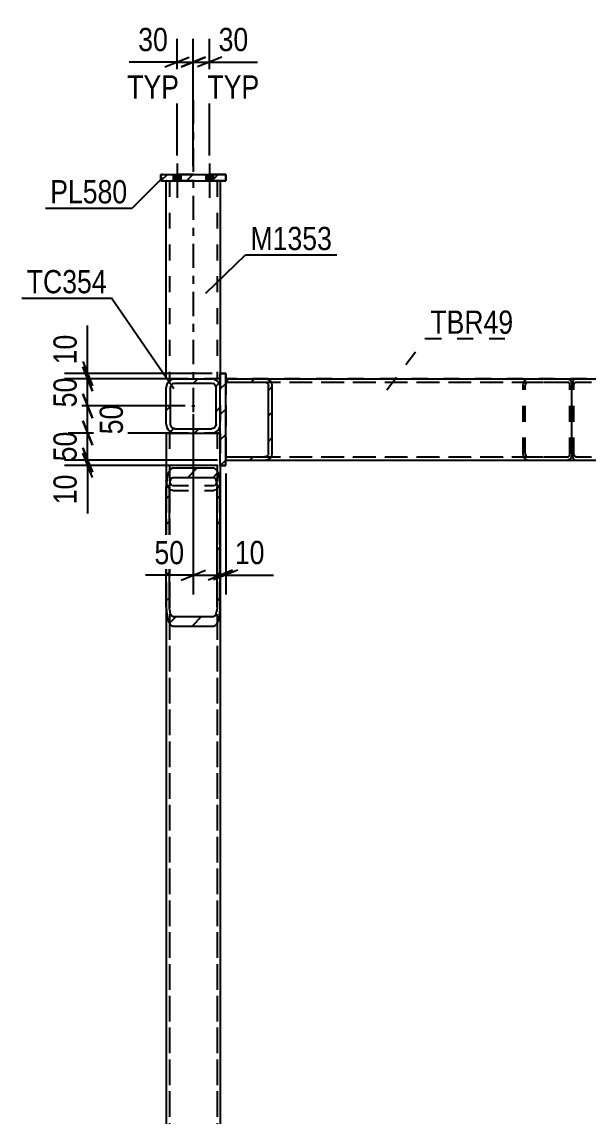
# Model space of a CAD drawing. Header units: millimetres. Extents: x -857 to 332, y -866 to -25.
# Drawn here: x 100.4 to 170.2, y -292.6 to -157.7 of the extents above; entities that cross this region are included whole.
import ezdxf

# ---------------------------------------------------------------- set-up
doc = ezdxf.new("R2010")
doc.units = ezdxf.units.MM
doc.linetypes.add('DXK_LINE_DOT2', pattern=[3.9198, 1.9599, -1.9599])
doc.linetypes.add('DXK_LINE_DOT3', pattern=[5.9187, 2.979, -0.9799, 0.9799, -0.9799])
doc.styles.add('Arial Narrow', font='ARIALN.TTF', dxfattribs={"height": 0.2})

# ---------------------------------------------------------------- blocks, each defined once
blk = doc.blocks.new('Part-570388934-14101 - 14099')
at = {"color": 7, "linetype": 'DXK_LINE_DOT2'}
for p, q in [((125.51, -176.52), (117.51, -176.52)), ((117.51, -176.52), (117.51, -177.32)), ((117.51, -176.52), (125.51, -176.52)), ((125.51, -177.32), (125.51, -176.52)), ((117.51, -177.32), (125.51, -177.32)), ((125.51, -177.32), (117.51, -177.32))]:
    blk.add_line(p, q, dxfattribs=at)
blk = doc.blocks.new('Part-570388934-14124 - 14099')
at = {"linetype": 'Continuous'}
h = blk.add_hatch(dxfattribs=at)
h.set_pattern_fill('', scale=0.7, style=0, pattern_type=0)
h.set_pattern_definition([(45, (118.8306, -201.803), (-1.57154, 1.57154), [])])
h.paths.add_polyline_path([(119.24, -201.72), (118.83, -201.8), (118.48, -202.03), (118.25, -202.38), (118.17, -202.79), (118.17, -207.32), (118.25, -207.73), (118.48, -208.08), (118.83, -208.31), (119.24, -208.39), (123.77, -208.39), (124.18, -208.31), (124.53, -208.08), (124.76, -207.73), (124.84, -207.32), (124.84, -202.79), (124.76, -202.38), (124.53, -202.03), (124.18, -201.8), (123.77, -201.72)])
h.paths.add_polyline_path([(123.77, -202.26), (123.98, -202.3), (124.15, -202.41), (124.26, -202.58), (124.31, -202.79), (124.31, -207.32), (124.26, -207.53), (124.15, -207.7), (123.98, -207.81), (123.77, -207.86), (119.24, -207.86), (119.03, -207.81), (118.86, -207.7), (118.75, -207.53), (118.71, -207.32), (118.71, -202.79), (118.75, -202.58), (118.86, -202.41), (119.03, -202.3), (119.24, -202.26)])
blk.add_hatch(color=30, dxfattribs=at).paths.add_polyline_path([(121.51, -205.16, -1), (121.51, -204.96, -1)])
at = {"color": 2, "linetype": 'Continuous'}
for p, q in [((119.24, -201.72), (118.83, -201.8)), ((119.03, -202.3), (119.24, -202.26)), ((119.24, -201.72), (119.24, -201.72)), ((119.24, -201.72), (123.77, -201.72)), ((119.24, -202.26), (119.24, -202.26)), ((119.24, -202.26), (123.77, -202.26)), ((123.77, -201.72), (123.77, -201.72)), ((124.18, -201.8), (123.77, -201.72)), ((123.77, -202.26), (123.77, -202.26)), ((123.77, -202.26), (123.98, -202.3)), ((118.25, -202.38), (118.17, -202.79)), ((118.17, -202.79), (118.17, -202.79)), ((118.17, -207.32), (118.17, -202.79)), ((118.71, -202.79), (118.75, -202.58)), ((118.71, -202.79), (118.71, -202.79)), ((118.71, -207.32), (118.71, -202.79)), ((124.26, -202.58), (124.31, -202.79)), ((124.31, -202.79), (124.31, -202.79)), ((124.31, -207.32), (124.31, -202.79)), ((124.84, -202.79), (124.76, -202.38)), ((124.84, -202.79), (124.84, -202.79)), ((124.84, -207.32), (124.84, -202.79)), ((118.17, -207.32), (118.17, -207.32)), ((118.17, -207.32), (118.25, -207.73)), ((118.71, -207.32), (118.71, -207.32)), ((118.75, -207.53), (118.71, -207.32)), ((124.31, -207.32), (124.26, -207.53)), ((124.31, -207.32), (124.31, -207.32)), ((124.76, -207.73), (124.84, -207.32)), ((124.84, -207.32), (124.84, -207.32)), ((118.83, -208.31), (119.24, -208.39)), ((119.24, -207.86), (119.03, -207.81)), ((119.24, -207.86), (119.24, -207.86)), ((119.24, -207.86), (123.77, -207.86)), ((119.24, -208.39), (119.24, -208.39)), ((119.24, -208.39), (123.77, -208.39)), ((123.98, -207.81), (123.77, -207.86)), ((123.77, -207.86), (123.77, -207.86)), ((123.77, -208.39), (124.18, -208.31)), ((123.77, -208.39), (123.77, -208.39))]:
    blk.add_line(p, q, dxfattribs=at)
at = {"color": 30, "linetype": 'DXK_LINE_DOT3'}
blk.add_line((121.51, -205.06), (121.51, -205.06), dxfattribs=at)
at = {"color": 30, "linetype": 'Continuous'}
blk.add_circle((121.51, -205.06), 0.1, dxfattribs=at)
at = {"color": 2, "linetype": 'Continuous'}
for centre, radius, start, end in [((119.24, -202.79), 1.07, 112.5, 157.5), ((123.77, -202.79), 1.07, 22.5, 67.5), ((119.24, -202.79), 0.533, 112.5, 157.5), ((123.77, -202.79), 0.533, 22.5, 67.5), ((119.24, -207.32), 0.533, 202.5, 247.5), ((123.77, -207.32), 0.533, 292.5, 337.5), ((119.24, -207.32), 1.07, 202.5, 247.5), ((123.77, -207.32), 1.07, 292.5, 337.5)]:
    blk.add_arc(centre, radius, start, end, dxfattribs=at)
blk = doc.blocks.new('Part-570388934-14116 - 14099')
at = {"color": 7, "linetype": 'DXK_LINE_DOT3'}
blk.add_line((121.51, -167.32), (121.51, -211.73), dxfattribs=at)
at = {"color": 7, "linetype": 'DXK_LINE_DOT2'}
for p, q in [((118.17, -177.32), (124.84, -177.32)), ((118.17, -201.73), (118.17, -177.32)), ((118.23, -177.32), (118.17, -177.32)), ((118.57, -177.32), (118.57, -201.73)), ((124.44, -177.32), (124.44, -201.73)), ((124.84, -177.32), (124.84, -201.73)), ((124.84, -201.73), (118.17, -201.73))]:
    blk.add_line(p, q, dxfattribs=at)
blk = doc.blocks.new('Part-570388934-14193 - 14099')
at = {"color": 2, "linetype": 'Continuous'}
for p, q in [((118.17, -208.39), (118.17, -215.03)), ((118.17, -208.39), (118.23, -208.39)), ((118.23, -208.39), (118.41, -208.39)), ((118.41, -208.39), (118.97, -208.39)), ((118.97, -208.39), (119.24, -208.39)), ((123.77, -208.39), (124.84, -208.39)), ((124.84, -212.39), (124.84, -215.03))]:
    blk.add_line(p, q, dxfattribs=at)
at = {"color": 7, "linetype": 'DXK_LINE_DOT2'}
for p, q in [((118.17, -208.39), (118.23, -208.39)), ((118.57, -208.39), (118.41, -208.39)), ((118.57, -208.39), (118.57, -410.06)), ((118.67, -208.39), (118.97, -208.39)), ((119.24, -208.39), (123.77, -208.39)), ((124.44, -208.39), (124.44, -410.06)), ((124.84, -208.39), (124.84, -214.23)), ((118.23, -214.71), (118.17, -214.23)), ((118.57, -214.23), (118.6, -214.47)), ((124.41, -214.47), (124.44, -214.23)), ((124.84, -214.23), (124.78, -214.71)), ((118.17, -215.03), (118.17, -410.06)), ((118.41, -215.11), (118.23, -214.71)), ((118.67, -215.38), (118.41, -215.11)), ((118.6, -214.47), (118.69, -214.67)), ((118.97, -215.47), (118.67, -215.38)), ((118.69, -214.67), (118.82, -214.81)), ((118.82, -214.81), (118.97, -214.85)), ((118.97, -214.85), (124.04, -214.85)), ((118.97, -215.47), (124.04, -215.47)), ((124.04, -214.85), (124.19, -214.81)), ((124.34, -215.38), (124.04, -215.47)), ((124.19, -214.81), (124.32, -214.67)), ((124.32, -214.67), (124.41, -214.47)), ((124.6, -215.11), (124.34, -215.38)), ((124.78, -214.71), (124.6, -215.11)), ((124.84, -215.03), (124.84, -410.06))]:
    blk.add_line(p, q, dxfattribs=at)
blk = doc.blocks.new('Part-570388934-14129 - 14099')
at = {"linetype": 'Continuous'}
h = blk.add_hatch(dxfattribs=at)
h.set_pattern_fill('', scale=0.7, style=0, pattern_type=0)
h.set_pattern_definition([(45, (117.5055, -177.3218), (-1.57154, 1.57154), [])])
h.paths.add_polyline_path([(117.51, -176.52), (117.51, -177.32), (125.51, -177.32), (125.51, -176.52)])
at = {"color": 7, "linetype": 'DXK_LINE_DOT2'}
for p, q in [((117.51, -177.32), (117.51, -176.52)), ((117.51, -176.52), (125.51, -176.52)), ((125.51, -176.52), (125.51, -177.32)), ((125.51, -177.32), (117.51, -177.32))]:
    blk.add_line(p, q, dxfattribs=at)
at = {"color": 2, "linetype": 'Continuous'}
for p, q in [((117.51, -176.52), (117.51, -177.32)), ((117.51, -176.52), (125.51, -176.52)), ((125.51, -177.32), (125.51, -176.52)), ((117.51, -177.32), (125.51, -177.32))]:
    blk.add_line(p, q, dxfattribs=at)
blk = doc.blocks.new('Part-570388934-14152 - 14099')
at = {"color": 7, "linetype": 'DXK_LINE_DOT3'}
blk.add_line((121.51, -167.32), (121.51, -211.73), dxfattribs=at)
at = {"color": 2, "linetype": 'Continuous'}
for p, q in [((118.17, -201.73), (118.17, -177.32)), ((124.84, -177.32), (124.84, -201.06)), ((118.97, -201.73), (118.17, -201.73)), ((118.97, -201.73), (119.21, -201.73)), ((124.84, -201.73), (123.8, -201.73))]:
    blk.add_line(p, q, dxfattribs=at)
at = {"color": 7, "linetype": 'DXK_LINE_DOT2'}
for p, q in [((118.17, -177.32), (124.84, -177.32)), ((118.17, -177.32), (118.23, -177.32)), ((118.57, -177.32), (118.57, -201.73)), ((124.44, -177.32), (124.44, -201.73)), ((118.6, -201.73), (118.57, -201.73)), ((118.57, -201.73), (118.6, -201.73)), ((118.67, -201.73), (118.6, -201.73)), ((118.6, -201.73), (118.67, -201.73)), ((119.21, -201.73), (123.8, -201.73)), ((124.84, -201.06), (124.84, -201.73))]:
    blk.add_line(p, q, dxfattribs=at)
blk = doc.blocks.new('Part-570388934-14153 - 14099')
at = {"color": 7, "linetype": 'DXK_LINE_DOT2'}
for p, q in [((125.51, -176.52), (117.51, -176.52)), ((117.51, -176.52), (117.51, -177.32)), ((117.51, -176.52), (125.51, -176.52)), ((125.51, -177.32), (125.51, -176.52)), ((117.51, -177.32), (125.51, -177.32)), ((125.51, -177.32), (117.51, -177.32))]:
    blk.add_line(p, q, dxfattribs=at)
blk = doc.blocks.new('Part-570388934-14313 - 14099')
at = {"linetype": 'Continuous'}
h = blk.add_hatch(dxfattribs=at)
h.set_pattern_fill('', scale=0.7, style=0, pattern_type=0)
h.set_pattern_definition([(45, (124.8388, -212.3893), (-1.57154, 1.57154), [])])
h.paths.add_polyline_path([(124.84, -201.06), (124.84, -212.39), (125.51, -212.39), (125.51, -201.06)])
at = {"color": 2, "linetype": 'Continuous'}
for p, q in [((124.84, -201.06), (124.84, -201.06)), ((124.84, -212.39), (124.84, -201.06)), ((125.51, -201.06), (124.84, -201.06)), ((125.51, -201.06), (125.51, -201.06)), ((125.51, -212.39), (125.51, -201.06)), ((124.84, -212.39), (124.84, -212.39)), ((125.51, -212.39), (124.84, -212.39)), ((125.51, -212.39), (125.51, -212.39))]:
    blk.add_line(p, q, dxfattribs=at)
at = {"color": 7, "linetype": 'DXK_LINE_DOT2'}
for p, q in [((124.84, -201.06), (125.51, -201.06)), ((124.84, -201.06), (124.84, -212.39)), ((125.51, -201.06), (125.51, -212.39)), ((124.84, -212.39), (125.51, -212.39))]:
    blk.add_line(p, q, dxfattribs=at)
blk = doc.blocks.new('Part-570388934-14192 - 14099')
at = {"linetype": 'Continuous'}
h = blk.add_hatch(dxfattribs=at)
h.set_pattern_fill('', scale=0.7, style=0, pattern_type=0)
h.set_pattern_definition([(45, (118.666, -212.8705), (-1.57154, 1.57154), [])])
h.paths.add_polyline_path([(118.97, -212.69), (118.67, -212.87), (118.41, -213.38), (118.23, -214.14), (118.17, -215.03), (118.17, -229.85), (118.23, -230.74), (118.41, -231.5), (118.67, -232.01), (118.97, -232.18), (124.04, -232.18), (124.34, -232.01), (124.6, -231.5), (124.78, -230.74), (124.84, -229.85), (124.84, -215.03), (124.78, -214.14), (124.6, -213.38), (124.34, -212.87), (124.04, -212.69)])
h.paths.add_polyline_path([(124.19, -213.95), (124.32, -214.2), (124.41, -214.58), (124.44, -215.03), (124.44, -229.85), (124.41, -230.29), (124.32, -230.67), (124.19, -230.93), (124.04, -231.01), (118.97, -231.01), (118.82, -230.93), (118.69, -230.67), (118.6, -230.29), (118.57, -229.85), (118.57, -215.03), (118.6, -214.58), (118.69, -214.2), (118.82, -213.95), (118.97, -213.86), (124.04, -213.86)])
at = {"color": 2, "linetype": 'Continuous'}
for p, q in [((118.97, -212.69), (118.67, -212.87)), ((118.97, -212.69), (124.04, -212.69)), ((124.34, -212.87), (124.04, -212.69)), ((118.23, -214.14), (118.17, -215.03)), ((118.82, -213.95), (118.97, -213.86)), ((118.97, -213.86), (124.04, -213.86)), ((124.04, -213.86), (124.19, -213.95)), ((124.84, -215.03), (124.78, -214.14)), ((118.17, -229.85), (118.17, -215.03)), ((118.57, -215.03), (118.6, -214.58)), ((118.57, -229.85), (118.57, -215.03)), ((124.41, -214.58), (124.44, -215.03)), ((124.44, -229.85), (124.44, -215.03)), ((124.84, -229.85), (124.84, -215.03)), ((118.17, -229.85), (118.17, -410.06)), ((118.17, -229.85), (118.23, -230.74)), ((118.6, -230.29), (118.57, -229.85)), ((124.44, -229.85), (124.41, -230.29)), ((124.78, -230.74), (124.84, -229.85)), ((124.84, -229.85), (124.84, -410.06)), ((118.97, -231.01), (118.82, -230.93)), ((118.97, -231.01), (124.04, -231.01)), ((124.19, -230.93), (124.04, -231.01)), ((118.67, -232.01), (118.97, -232.18)), ((118.97, -232.18), (124.04, -232.18)), ((124.04, -232.18), (124.34, -232.01))]:
    blk.add_line(p, q, dxfattribs=at)
at = {"color": 7, "linetype": 'DXK_LINE_DOT2'}
for p, q in [((118.17, -215.03), (118.17, -229.85)), ((118.57, -215.03), (118.57, -410.06)), ((124.44, -215.03), (124.44, -410.06)), ((124.84, -215.03), (124.84, -229.85))]:
    blk.add_line(p, q, dxfattribs=at)
at = {"color": 2, "linetype": 'Continuous'}
for centre, radius, start, end in [((120.94, -214.36), 2.72, 146.8846, 175.352), ((122.07, -214.36), 2.72, 4.648, 33.1154), ((119.96, -214.69), 1.36, 146.8846, 175.352), ((123.05, -214.69), 1.36, 4.648, 33.1154), ((119.96, -230.18), 1.36, 184.648, 213.1154), ((123.05, -230.18), 1.36, 326.8846, 355.352), ((120.94, -230.52), 2.72, 184.648, 213.1154), ((122.07, -230.52), 2.72, 326.8846, 355.352)]:
    blk.add_arc(centre, radius, start, end, dxfattribs=at)
blk = doc.blocks.new('Part-570388934-14208 - 14099')
at = {"color": 7, "linetype": 'DXK_LINE_DOT2'}
for p, q in [((124.84, -208.39), (118.17, -208.39)), ((118.17, -208.39), (118.17, -268.05)), ((118.23, -208.39), (118.17, -208.39)), ((118.57, -208.39), (118.57, -268.05)), ((124.44, -208.39), (124.44, -268.05)), ((124.84, -208.39), (124.84, -268.05))]:
    blk.add_line(p, q, dxfattribs=at)
blk = doc.blocks.new('Part-570388934-14237 - 14099')
at = {"linetype": 'Continuous'}
h = blk.add_hatch(dxfattribs=at)
h.set_pattern_fill('', scale=0.7, style=0, pattern_type=0)
h.set_pattern_definition([(45, (205.683, -201.7832), (-1.57154, 1.57154), [])])
h.paths.add_polyline_path([(206.05, -201.72), (205.68, -201.78), (205.37, -201.96), (205.16, -202.22), (205.09, -202.52), (205.09, -210.92), (205.16, -211.23), (205.37, -211.49), (205.68, -211.66), (206.05, -211.72), (209.17, -211.72), (209.17, -211.32), (206.05, -211.32), (205.87, -211.29), (205.71, -211.21), (205.61, -211.08), (205.57, -210.92), (205.57, -202.52), (205.61, -202.37), (205.71, -202.24), (205.87, -202.15), (206.05, -202.12), (209.17, -202.12), (209.17, -201.72)])
at = {"color": 7, "linetype": 'DXK_LINE_DOT2'}
for p, q in [((125.51, -201.72), (125.51, -211.72)), ((209.17, -201.72), (125.51, -201.72)), ((125.51, -201.72), (167.69, -201.72)), ((125.51, -202.12), (209.17, -202.12)), ((125.51, -202.12), (206.05, -202.12)), ((209.17, -211.32), (209.17, -201.72)), ((209.17, -202.15), (209.17, -202.12)), ((125.51, -211.32), (209.17, -211.32)), ((125.51, -211.32), (206.05, -211.32)), ((209.17, -211.32), (209.17, -211.72)), ((125.51, -211.72), (167.69, -211.72)), ((125.51, -211.72), (209.17, -211.72))]:
    blk.add_line(p, q, dxfattribs=at)
at = {"color": 2, "linetype": 'Continuous'}
for p, q in [((167.69, -201.72), (206.05, -201.72)), ((205.16, -202.22), (205.09, -202.52)), ((205.61, -202.37), (205.71, -202.24)), ((206.05, -201.72), (205.68, -201.78)), ((205.71, -202.24), (205.87, -202.15)), ((205.87, -202.15), (206.05, -202.12)), ((209.17, -201.72), (206.05, -201.72)), ((206.05, -202.12), (209.17, -202.12)), ((209.17, -201.72), (209.17, -201.72)), ((209.17, -202.12), (209.17, -201.72)), ((209.17, -202.12), (209.17, -202.12)), ((205.09, -210.92), (205.09, -202.52)), ((205.57, -202.52), (205.61, -202.37)), ((205.57, -210.92), (205.57, -202.52)), ((205.09, -210.92), (205.16, -211.23)), ((205.61, -211.08), (205.57, -210.92)), ((205.71, -211.21), (205.61, -211.08)), ((205.68, -211.66), (206.05, -211.72)), ((205.87, -211.29), (205.71, -211.21)), ((206.05, -211.32), (205.87, -211.29)), ((206.05, -211.32), (209.17, -211.32)), ((209.17, -211.32), (209.17, -211.32)), ((209.17, -211.72), (209.17, -211.32)), ((167.69, -211.72), (206.05, -211.72)), ((206.05, -211.72), (209.17, -211.72)), ((209.17, -211.72), (209.17, -211.72))]:
    blk.add_line(p, q, dxfattribs=at)
for centre, start, end in [((205.95, -202.64), 107.7011, 152.0536), ((205.95, -210.81), 207.9463, 252.2989)]:
    blk.add_arc(centre, 0.895, start, end, dxfattribs=at)
blk = doc.blocks.new('Part-570388934-14238 - 14099')
at = {"linetype": 'Continuous'}
h = blk.add_hatch(dxfattribs=at)
h.set_pattern_fill('', scale=0.7, style=0, pattern_type=0)
h.set_pattern_definition([(45, (125.5055, -202.1223), (-1.57154, 1.57154), [])])
h.paths.add_polyline_path([(125.51, -201.72), (125.51, -202.12), (130.29, -202.12), (130.48, -202.15), (130.63, -202.24), (130.73, -202.37), (130.77, -202.52), (130.77, -210.92), (130.73, -211.08), (130.63, -211.21), (130.48, -211.29), (130.29, -211.32), (125.51, -211.32), (125.51, -211.72), (130.29, -211.72), (130.66, -211.66), (130.97, -211.49), (131.18, -211.23), (131.25, -210.92), (131.25, -202.52), (131.18, -202.22), (130.97, -201.96), (130.66, -201.78), (130.29, -201.72)])
at = {"color": 7, "linetype": 'DXK_LINE_DOT2'}
for p, q in [((125.51, -201.72), (125.51, -211.72)), ((125.51, -201.72), (162.66, -201.72)), ((125.51, -202.12), (162.66, -202.12)), ((130.29, -202.12), (167.69, -202.12)), ((162.19, -202.52), (162.22, -202.22)), ((162.22, -202.22), (162.33, -201.96)), ((162.33, -201.96), (162.48, -201.78)), ((162.5, -202.24), (162.44, -202.37)), ((162.48, -201.78), (162.66, -201.72)), ((162.5, -202.24), (162.52, -202.22)), ((162.52, -202.22), (162.57, -202.15)), ((162.57, -202.15), (162.66, -202.12)), ((162.66, -201.72), (167.69, -201.72)), ((162.66, -202.12), (167.69, -202.12)), ((167.78, -202.15), (167.69, -202.12)), ((167.86, -202.24), (167.78, -202.15)), ((167.91, -202.37), (167.86, -202.24)), ((162.19, -210.92), (162.19, -202.52)), ((162.44, -202.37), (162.43, -202.52)), ((162.43, -210.92), (162.43, -202.52)), ((167.93, -202.52), (167.91, -202.37)), ((167.93, -210.92), (167.93, -202.52)), ((125.51, -211.32), (162.66, -211.32)), ((130.29, -211.32), (167.69, -211.32)), ((162.22, -211.23), (162.19, -210.92)), ((162.33, -211.49), (162.22, -211.23)), ((162.48, -211.66), (162.33, -211.49)), ((162.43, -210.92), (162.44, -211.08)), ((162.44, -211.08), (162.5, -211.21)), ((162.66, -211.72), (162.48, -211.66)), ((162.5, -211.21), (162.57, -211.29)), ((162.57, -211.29), (162.66, -211.32)), ((162.66, -211.32), (167.69, -211.32)), ((167.69, -211.32), (167.78, -211.29)), ((167.78, -211.29), (167.86, -211.21)), ((167.86, -211.21), (167.91, -211.08)), ((167.91, -211.08), (167.93, -210.92)), ((125.51, -211.72), (162.66, -211.72)), ((162.66, -211.72), (167.69, -211.72))]:
    blk.add_line(p, q, dxfattribs=at)
at = {"color": 2, "linetype": 'Continuous'}
for p, q in [((125.51, -201.72), (125.51, -202.12)), ((125.51, -201.72), (130.29, -201.72)), ((125.51, -202.12), (130.29, -202.12)), ((130.29, -201.72), (167.69, -201.72)), ((130.66, -201.78), (130.29, -201.72)), ((130.29, -202.12), (130.48, -202.15)), ((130.48, -202.15), (130.63, -202.24)), ((130.63, -202.24), (130.73, -202.37)), ((131.25, -202.52), (131.18, -202.22)), ((167.69, -201.72), (167.88, -201.78)), ((167.88, -201.78), (168.03, -201.96)), ((168.03, -201.96), (168.13, -202.22)), ((168.13, -202.22), (168.17, -202.52)), ((130.73, -202.37), (130.77, -202.52)), ((130.77, -210.92), (130.77, -202.52)), ((131.25, -210.92), (131.25, -202.52)), ((168.17, -210.92), (168.17, -202.52)), ((125.51, -211.72), (125.51, -211.32)), ((125.51, -211.32), (130.29, -211.32)), ((130.48, -211.29), (130.29, -211.32)), ((130.29, -211.72), (130.66, -211.66)), ((130.63, -211.21), (130.48, -211.29)), ((130.73, -211.08), (130.63, -211.21)), ((130.77, -210.92), (130.73, -211.08)), ((131.18, -211.23), (131.25, -210.92)), ((167.88, -211.66), (167.69, -211.72)), ((168.03, -211.49), (167.88, -211.66)), ((168.13, -211.23), (168.03, -211.49)), ((168.17, -210.92), (168.13, -211.23)), ((125.51, -211.72), (130.29, -211.72)), ((130.29, -211.72), (167.69, -211.72))]:
    blk.add_line(p, q, dxfattribs=at)
for centre, start, end in [((130.39, -202.64), 27.9464, 72.2989), ((130.39, -210.81), 287.7011, 332.0537)]:
    blk.add_arc(centre, 0.895, start, end, dxfattribs=at)
blk = doc.blocks.new('Bolt-570388934-14434 - 14099')
at = {"linetype": 'Continuous'}
for points in [[(119.04, -177.32), (119.97, -177.32), (119.97, -176.52), (119.04, -176.52)], [(123.04, -177.32), (123.97, -177.32), (123.97, -176.52), (123.04, -176.52)]]:
    blk.add_hatch(color=1, dxfattribs=at).paths.add_polyline_path(points)
at = {"color": 1, "linetype": 'Continuous'}
for p, q in [((119.51, -175.19), (119.51, -179.39)), ((123.51, -175.19), (123.51, -179.39)), ((119.04, -176.52), (119.04, -177.32)), ((119.97, -176.52), (119.97, -177.32)), ((123.04, -176.52), (123.04, -177.32)), ((123.97, -176.52), (123.97, -177.32))]:
    blk.add_line(p, q, dxfattribs=at)
blk = doc.blocks.new('Part-570388934-14350 - 14099')
at = {"color": 7, "linetype": 'DXK_LINE_DOT2'}
for p, q in [((124.84, -201.06), (125.51, -201.06)), ((124.84, -212.39), (124.84, -201.06)), ((124.84, -201.06), (125.51, -201.06)), ((125.51, -201.06), (125.51, -212.39)), ((125.51, -212.39), (124.84, -212.39)), ((125.51, -212.39), (124.84, -212.39))]:
    blk.add_line(p, q, dxfattribs=at)
blk = doc.blocks.new('Part-570388934-14290 - 14099')
at = {"color": 7, "linetype": 'DXK_LINE_DOT2'}
for p, q in [((168.21, -202.22), (168.17, -202.52)), ((168.31, -201.96), (168.21, -202.22)), ((168.47, -201.78), (168.31, -201.96)), ((168.43, -202.37), (168.48, -202.24)), ((168.65, -201.72), (168.47, -201.78)), ((168.48, -202.24), (168.56, -202.15)), ((168.56, -202.15), (168.65, -202.12)), ((168.65, -201.72), (209.17, -201.72)), ((168.65, -201.72), (173.68, -201.72)), ((168.65, -202.12), (173.68, -202.12)), ((168.65, -202.12), (209.17, -202.12)), ((173.68, -201.72), (209.17, -201.72)), ((173.86, -201.78), (173.68, -201.72)), ((173.68, -202.12), (209.17, -202.12)), ((173.68, -202.12), (173.77, -202.15)), ((173.77, -202.15), (173.85, -202.24)), ((173.85, -202.24), (173.9, -202.37)), ((174.02, -201.96), (173.86, -201.78)), ((174.12, -202.22), (174.02, -201.96)), ((174.16, -202.52), (174.12, -202.22)), ((208.85, -202.52), (208.89, -202.22)), ((208.89, -202.22), (208.99, -201.96)), ((208.99, -201.96), (209.15, -201.78)), ((209.17, -202.24), (209.11, -202.37)), ((209.15, -201.78), (209.17, -201.78)), ((209.17, -201.72), (209.17, -201.78)), ((209.17, -201.72), (209.17, -201.72)), ((209.17, -201.72), (209.17, -211.72)), ((168.17, -210.92), (168.17, -202.52)), ((168.41, -202.52), (168.43, -202.37)), ((168.41, -210.92), (168.41, -202.52)), ((173.9, -202.37), (173.92, -202.52)), ((173.92, -210.92), (173.92, -202.52)), ((174.16, -210.92), (174.16, -202.52)), ((208.85, -210.92), (208.85, -202.52)), ((209.11, -202.37), (209.09, -202.52)), ((209.09, -210.92), (209.09, -202.52)), ((168.17, -210.92), (168.21, -211.23)), ((168.21, -211.23), (168.31, -211.49)), ((168.31, -211.49), (168.47, -211.66)), ((168.43, -211.08), (168.41, -210.92)), ((168.48, -211.21), (168.43, -211.08)), ((168.47, -211.66), (168.65, -211.72)), ((168.56, -211.29), (168.48, -211.21)), ((168.65, -211.32), (168.56, -211.29)), ((168.65, -211.32), (173.68, -211.32)), ((168.65, -211.32), (209.17, -211.32)), ((173.77, -211.29), (173.68, -211.32)), ((173.68, -211.32), (209.17, -211.32)), ((173.68, -211.72), (173.86, -211.66)), ((173.85, -211.21), (173.77, -211.29)), ((173.9, -211.08), (173.85, -211.21)), ((173.86, -211.66), (174.02, -211.49)), ((173.92, -210.92), (173.9, -211.08)), ((174.02, -211.49), (174.12, -211.23)), ((174.12, -211.23), (174.16, -210.92)), ((208.89, -211.23), (208.85, -210.92)), ((208.99, -211.49), (208.89, -211.23)), ((209.15, -211.66), (208.99, -211.49)), ((209.09, -210.92), (209.11, -211.08)), ((209.11, -211.08), (209.17, -211.21)), ((209.17, -211.67), (209.15, -211.66)), ((168.65, -211.72), (173.68, -211.72)), ((168.65, -211.72), (209.17, -211.72)), ((173.68, -211.72), (209.17, -211.72))]:
    blk.add_line(p, q, dxfattribs=at)
blk = doc.blocks.new('Bolt-570388934-14436 - 14099')
at = {"linetype": 'Continuous'}
for points in [[(119.04, -177.32), (119.97, -177.32), (119.97, -176.52), (119.04, -176.52)], [(119.04, -177.32), (119.97, -177.32), (119.97, -176.52), (119.04, -176.52)], [(123.04, -177.32), (123.97, -177.32), (123.97, -176.52), (123.04, -176.52)], [(123.04, -177.32), (123.97, -177.32), (123.97, -176.52), (123.04, -176.52)]]:
    blk.add_hatch(color=1, dxfattribs=at).paths.add_polyline_path(points)
at = {"color": 1, "linetype": 'Continuous'}
for p, q in [((119.51, -175.19), (119.51, -179.39)), ((119.51, -175.19), (119.51, -179.39)), ((123.51, -175.19), (123.51, -179.39)), ((123.51, -175.19), (123.51, -179.39)), ((119.04, -176.52), (119.04, -177.32)), ((119.04, -176.52), (119.04, -177.32)), ((119.97, -176.52), (119.97, -177.32)), ((119.97, -176.52), (119.97, -177.32)), ((123.04, -176.52), (123.04, -177.32)), ((123.04, -176.52), (123.04, -177.32)), ((123.97, -176.52), (123.97, -177.32)), ((123.97, -176.52), (123.97, -177.32))]:
    blk.add_line(p, q, dxfattribs=at)
blk = doc.blocks.new('Bolt-570388934-14450 - 14099')
at = {"linetype": 'Continuous'}
for points in [[(119.04, -177.32), (119.97, -177.32), (119.97, -176.52), (119.04, -176.52)], [(119.04, -177.32), (119.97, -177.32), (119.97, -176.52), (119.04, -176.52)], [(123.04, -177.32), (123.97, -177.32), (123.97, -176.52), (123.04, -176.52)], [(123.04, -177.32), (123.97, -177.32), (123.97, -176.52), (123.04, -176.52)]]:
    blk.add_hatch(color=1, dxfattribs=at).paths.add_polyline_path(points)
at = {"color": 1, "linetype": 'Continuous'}
for p, q in [((119.51, -175.19), (119.51, -179.39)), ((119.51, -175.19), (119.51, -179.39)), ((123.51, -175.19), (123.51, -179.39)), ((123.51, -175.19), (123.51, -179.39)), ((119.04, -176.52), (119.04, -177.32)), ((119.04, -176.52), (119.04, -177.32)), ((119.97, -176.52), (119.97, -177.32)), ((119.97, -176.52), (119.97, -177.32)), ((123.04, -176.52), (123.04, -177.32)), ((123.04, -176.52), (123.04, -177.32)), ((123.97, -176.52), (123.97, -177.32)), ((123.97, -176.52), (123.97, -177.32))]:
    blk.add_line(p, q, dxfattribs=at)
blk = doc.blocks.new('StraightDimension-570388934-14819 - 14099')
at = {"color": 7, "linetype": 'Continuous'}
for p, q in [((107.88, -206.89), (109.08, -209.89)), ((120.51, -208.39), (105.63, -208.39)), ((108.48, -211.72), (108.48, -208.39)), ((109.08, -213.22), (107.88, -210.22)), ((124.51, -211.72), (105.63, -211.72))]:
    blk.add_line(p, q, dxfattribs=at)
at = {"color": 0}
blk.add_wipeout([(107.73, -207.63), (103.53, -207.63), (103.53, -212.48), (107.73, -212.48)], dxfattribs=at)
at = {"color": 3, "style": 'Arial Narrow'}
blk.add_text('50', height=2.863, rotation=90.0002, dxfattribs=at).set_placement((107.13, -211.88))
blk = doc.blocks.new('StraightDimension-570388934-14589 - 14099')
at = {"color": 7, "linetype": 'Continuous'}
for p, q in [((119.51, -174.19), (119.51, -159.83)), ((121.51, -175.52), (121.51, -159.83)), ((119.51, -162.68), (113.6, -162.68)), ((119.51, -162.68), (113.6, -162.68)), ((118.01, -163.28), (121.01, -162.08)), ((119.51, -162.68), (121.51, -162.68)), ((123.01, -162.08), (120.01, -163.28))]:
    blk.add_line(p, q, dxfattribs=at)
at = {"color": 0}
blk.add_wipeout([(118.98, -161.93), (118.98, -157.73), (114.12, -157.73), (114.12, -161.93)], dxfattribs=at)
at = {"color": 0, "linetype": 'Continuous'}
blk.add_wipeout([(120.35, -167.78), (120.35, -163.58), (112.76, -163.58), (112.76, -167.78)], dxfattribs=at)
at = {"color": 3, "style": 'Arial Narrow'}
blk.add_text('30', height=2.863, dxfattribs=at).set_placement((114.72, -161.33))
at = {"color": 3, "linetype": 'Continuous', "style": 'Arial Narrow'}
blk.add_text('TYP', height=2.863, dxfattribs=at).set_placement((113.36, -167.18))
blk = doc.blocks.new('StraightDimension-570388934-14615 - 14099')
at = {"color": 7, "linetype": 'Continuous'}
for p, q in [((121.51, -175.52), (121.51, -159.83)), ((123.51, -174.19), (123.51, -159.83)), ((120.01, -163.28), (123.01, -162.08)), ((121.51, -162.68), (123.51, -162.68)), ((125.01, -162.08), (122.01, -163.28)), ((123.51, -162.68), (129.41, -162.68)), ((123.51, -162.68), (129.41, -162.68))]:
    blk.add_line(p, q, dxfattribs=at)
at = {"color": 0}
blk.add_wipeout([(128.89, -161.93), (128.89, -157.73), (124.03, -157.73), (124.03, -161.93)], dxfattribs=at)
at = {"color": 0, "linetype": 'Continuous'}
blk.add_wipeout([(130.25, -167.78), (130.25, -163.58), (122.66, -163.58), (122.66, -167.78)], dxfattribs=at)
at = {"color": 3, "style": 'Arial Narrow'}
blk.add_text('30', height=2.863, dxfattribs=at).set_placement((124.63, -161.33))
at = {"color": 3, "linetype": 'Continuous', "style": 'Arial Narrow'}
blk.add_text('TYP', height=2.863, dxfattribs=at).set_placement((123.26, -167.18))
blk = doc.blocks.new('StraightDimension-570388934-14808 - 14099')
at = {"color": 7, "linetype": 'Continuous'}
for p, q in [((107.88, -210.22), (109.08, -213.22)), ((109.08, -213.89), (107.88, -210.89)), ((124.51, -211.72), (105.63, -211.72)), ((124.51, -212.39), (105.63, -212.39)), ((108.48, -212.39), (108.48, -211.72)), ((108.48, -212.39), (108.48, -218.3)), ((108.48, -212.39), (108.48, -218.3))]:
    blk.add_line(p, q, dxfattribs=at)
at = {"color": 0}
blk.add_wipeout([(107.73, -212.91), (103.53, -212.91), (103.53, -217.77), (107.73, -217.77)], dxfattribs=at)
at = {"color": 3, "style": 'Arial Narrow'}
blk.add_text('10', height=2.863, rotation=90.0002, dxfattribs=at).set_placement((107.13, -217.17))
blk = doc.blocks.new('StraightDimension-570388934-14828 - 14099')
at = {"color": 7, "linetype": 'Continuous'}
for p, q in [((107.88, -203.55), (109.08, -206.55)), ((120.51, -205.05), (106.08, -205.05)), ((108.48, -208.39), (108.48, -205.05)), ((109.08, -209.89), (107.88, -206.89)), ((120.51, -208.39), (106.08, -208.39))]:
    blk.add_line(p, q, dxfattribs=at)
at = {"color": 0}
blk.add_wipeout([(113.43, -204.29), (109.23, -204.29), (109.23, -209.15), (113.43, -209.15)], dxfattribs=at)
at = {"color": 3, "style": 'Arial Narrow'}
blk.add_text('50', height=2.863, rotation=90.0002, dxfattribs=at).set_placement((112.83, -208.55))
blk = doc.blocks.new('StraightDimension-570388934-14845 - 14099')
at = {"color": 7, "linetype": 'Continuous'}
for p, q in [((107.88, -200.23), (109.08, -203.23)), ((120.51, -201.73), (105.63, -201.73)), ((108.48, -205.05), (108.48, -201.73)), ((109.08, -206.55), (107.88, -203.55)), ((120.51, -205.05), (105.63, -205.05))]:
    blk.add_line(p, q, dxfattribs=at)
at = {"color": 0}
blk.add_wipeout([(107.73, -200.96), (103.53, -200.96), (103.53, -205.82), (107.73, -205.82)], dxfattribs=at)
at = {"color": 3, "style": 'Arial Narrow'}
blk.add_text('50', height=2.863, rotation=90.0002, dxfattribs=at).set_placement((107.13, -205.22))
blk = doc.blocks.new('StraightDimension-570388934-14868 - 14099')
at = {"color": 7, "linetype": 'Continuous'}
for p, q in [((108.48, -201.06), (108.48, -195.15)), ((108.48, -201.06), (108.48, -195.15)), ((107.88, -199.56), (109.08, -202.56)), ((109.08, -203.23), (107.88, -200.23)), ((123.84, -201.06), (105.63, -201.06)), ((120.51, -201.73), (105.63, -201.73)), ((108.48, -201.73), (108.48, -201.06))]:
    blk.add_line(p, q, dxfattribs=at)
at = {"color": 0}
blk.add_wipeout([(107.73, -195.67), (103.53, -195.67), (103.53, -200.53), (107.73, -200.53)], dxfattribs=at)
at = {"color": 3, "style": 'Arial Narrow'}
blk.add_text('10', height=2.863, rotation=90.0002, dxfattribs=at).set_placement((107.13, -199.93))
blk = doc.blocks.new('StraightDimension-570388934-14979 - 14099')
at = {"color": 7, "linetype": 'Continuous'}
for p, q in [((124.84, -213.39), (124.84, -228.3)), ((125.51, -213.39), (125.51, -228.3)), ((123.34, -226.5), (126.34, -225.3)), ((127.01, -225.3), (124.01, -226.5)), ((124.84, -225.9), (125.51, -225.9)), ((125.51, -225.9), (131.41, -225.9)), ((125.51, -225.9), (131.41, -225.9))]:
    blk.add_line(p, q, dxfattribs=at)
at = {"color": 0}
blk.add_wipeout([(130.89, -225.15), (130.89, -220.95), (126.03, -220.95), (126.03, -225.15)], dxfattribs=at)
at = {"color": 3, "style": 'Arial Narrow'}
blk.add_text('10', height=2.863, dxfattribs=at).set_placement((126.63, -224.55))
blk = doc.blocks.new('StraightDimension-570388934-14998 - 14099')
at = {"color": 7, "linetype": 'Continuous'}
for p, q in [((121.51, -206.05), (121.51, -228.31)), ((124.84, -213.39), (124.84, -228.31)), ((121.51, -225.91), (115.6, -225.91)), ((121.51, -225.91), (115.6, -225.91)), ((120.01, -226.51), (123.01, -225.31)), ((121.51, -225.91), (124.84, -225.91)), ((126.34, -225.31), (123.34, -226.51))]:
    blk.add_line(p, q, dxfattribs=at)
at = {"color": 0}
blk.add_wipeout([(120.98, -225.16), (120.98, -220.96), (116.12, -220.96), (116.12, -225.16)], dxfattribs=at)
at = {"color": 3, "style": 'Arial Narrow'}
blk.add_text('50', height=2.863, dxfattribs=at).set_placement((116.72, -224.56))
blk = doc.blocks.new('Mark-570388934-14125 - 14099')
at = {"color": 0}
blk.add_wipeout([(113.37, -180.09), (113.37, -177.09), (103.87, -177.09), (103.87, -180.09)], dxfattribs=at)
blk.add_wipeout([(113.37, -180.09), (113.37, -177.09), (103.87, -177.09), (103.87, -180.09)], dxfattribs=at)
at = {"color": 30, "linetype": 'Continuous'}
for p in [(117.71, -176.94), (103.27, -180.69)]:
    blk.add_line(p, (113.97, -180.69), dxfattribs=at)
at = {"color": 3, "style": 'Arial Narrow'}
blk.add_text('PL580', height=2.863, dxfattribs=at).set_placement((103.87, -180.09))
blk = doc.blocks.new('Mark-570388934-14120 - 14099')
at = {"color": 0}
blk.add_wipeout([(110.84, -191.17), (110.84, -188.17), (100.98, -188.17), (100.98, -191.17)], dxfattribs=at)
blk.add_wipeout([(110.84, -191.17), (110.84, -188.17), (100.98, -188.17), (100.98, -191.17)], dxfattribs=at)
at = {"color": 30, "linetype": 'Continuous'}
for p in [(100.38, -191.77), (119.1, -202.96)]:
    blk.add_line(p, (111.44, -191.77), dxfattribs=at)
at = {"color": 3, "style": 'Arial Narrow'}
blk.add_text('TC354', height=2.863, dxfattribs=at).set_placement((100.98, -191.17))
blk = doc.blocks.new('Mark-570388934-14148 - 14099')
at = {"color": 0}
blk.add_wipeout([(138.62, -185.85), (138.62, -182.85), (128.56, -182.85), (128.56, -185.85)], dxfattribs=at)
blk.add_wipeout([(138.62, -185.85), (138.62, -182.85), (128.56, -182.85), (128.56, -185.85)], dxfattribs=at)
at = {"color": 30, "linetype": 'Continuous'}
for p, q in [((123.07, -191.15), (127.96, -186.45)), ((127.96, -186.45), (139.22, -186.45))]:
    blk.add_line(p, q, dxfattribs=at)
at = {"color": 3, "style": 'Arial Narrow'}
blk.add_text('M1353', height=2.863, dxfattribs=at).set_placement((128.56, -185.85))
blk = doc.blocks.new('Mark-570388934-14233 - 14099')
at = {"color": 0}
blk.add_wipeout([(160.96, -196.16), (160.96, -193.16), (150.73, -193.16), (150.73, -196.16)], dxfattribs=at)
blk.add_wipeout([(160.96, -196.16), (160.96, -193.16), (150.73, -193.16), (150.73, -196.16)], dxfattribs=at)
at = {"color": 30, "linetype": 'DXK_LINE_DOT2'}
for p, q in [((145.36, -203.08), (150.13, -196.76)), ((150.13, -196.76), (161.56, -196.76))]:
    blk.add_line(p, q, dxfattribs=at)
at = {"color": 3, "style": 'Arial Narrow'}
blk.add_text('TBR49', height=2.863, dxfattribs=at).set_placement((150.73, -196.16))

msp = doc.modelspace()

# ---------------------------------------------------------------- block references
for name in ['Part-570388934-14116 - 14099', 'Part-570388934-14152 - 14099', 'Bolt-570388934-14434 - 14099', 'Bolt-570388934-14436 - 14099', 'Bolt-570388934-14450 - 14099', 'Part-570388934-14101 - 14099', 'Part-570388934-14129 - 14099', 'Part-570388934-14153 - 14099', 'Part-570388934-14124 - 14099', 'Part-570388934-14313 - 14099', 'Part-570388934-14350 - 14099', 'Part-570388934-14237 - 14099', 'Part-570388934-14238 - 14099', 'Part-570388934-14290 - 14099', 'Part-570388934-14193 - 14099', 'Part-570388934-14208 - 14099', 'Part-570388934-14192 - 14099']:
    msp.add_blockref(name, (0, 0))

# ---------------------------------------------------------------- next in the draw order: block references
for name in ['StraightDimension-570388934-14589 - 14099', 'Mark-570388934-14125 - 14099', 'Mark-570388934-14148 - 14099', 'Mark-570388934-14233 - 14099', 'StraightDimension-570388934-14819 - 14099']:
    msp.add_blockref(name, (0, 0))

# ---------------------------------------------------------------- next in the draw order: block references
for name in ['StraightDimension-570388934-14615 - 14099', 'StraightDimension-570388934-14808 - 14099']:
    msp.add_blockref(name, (0, 0))

# ---------------------------------------------------------------- next in the draw order: block references
for name in ['StraightDimension-570388934-14828 - 14099', 'StraightDimension-570388934-14979 - 14099']:
    msp.add_blockref(name, (0, 0))

# ---------------------------------------------------------------- next in the draw order: block references
msp.add_blockref('StraightDimension-570388934-14845 - 14099', (0, 0))

# ---------------------------------------------------------------- next in the draw order: block references
for name in ['StraightDimension-570388934-14868 - 14099', 'StraightDimension-570388934-14998 - 14099']:
    msp.add_blockref(name, (0, 0))

# ---------------------------------------------------------------- next in the draw order: block references
msp.add_blockref('Mark-570388934-14120 - 14099', (0, 0))

doc.saveas('drawing.dxf')
